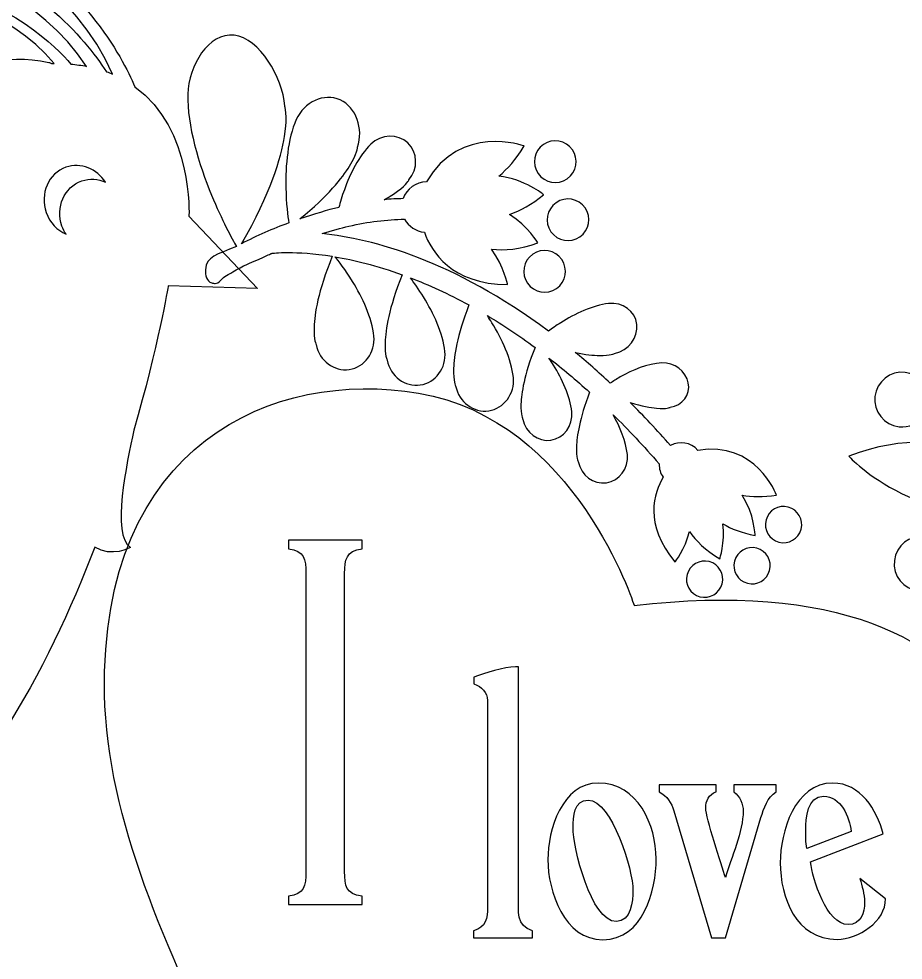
# Model space of a CAD drawing. Header units: millimetres. Extents: x -104 to 124, y -146 to 83.
# Drawn here: x -22.02 to 14.82, y -0.65 to 38.57 of the extents above; entities that cross this region are included whole.
import ezdxf

# ---------------------------------------------------------------- set-up
doc = ezdxf.new("R2010")
doc.units = ezdxf.units.MM
doc.header["$MEASUREMENT"] = 0
doc.layers.add('layer 1', color=7, linetype='Continuous')

msp = doc.modelspace()

# ---------------------------------------------------------------- linework, layer by layer
at = {"layer": 'layer 1', "color": 251}
msp.add_open_spline([(-104.4422, -145.6693), (-104.4422, -145.6693), (124.1578, -145.6693), (124.1578, -145.6693), (124.1578, -145.6693), (124.1578, -145.6693), (124.1578, 82.9307), (124.1578, 82.9307), (124.1578, 82.9307), (124.1578, 82.9307), (-104.4422, 82.9307), (-104.4422, 82.9307), (-104.4422, 82.9307), (-104.4422, 82.9307), (-104.4422, -145.6693), (-104.4422, -145.6693)], degree=3, knots=[0, 0, 0, 0, 0.2, 0.2, 0.2, 0.2, 0.4, 0.4, 0.4, 0.4, 0.6, 0.6, 0.6, 0.6, 1, 1, 1, 1], dxfattribs=at)
at = {"layer": 'layer 1', "color": 7}
for points, knots in [([(-73.9634, 27.3749), (-73.4714, 25.7599), (-70.213, 25.6), (-67.8699, 25.0797), (-67.8699, 25.0797), (-64.969, 24.4366), (-62.2748, 22.9277), (-60.0706, 20.5437), (-60.0706, 20.5437), (-58.0573, 18.3653), (-56.08, 15.4838), (-54.2181, 13.1671), (-54.2181, 13.1671), (-51.9486, 10.3428), (-49.524, 7.2196), (-46.5653, 5.0666), (-46.5653, 5.0666), (-31.0931, -6.1919), (-22.805, 6.2265), (-18.8528, 16.5633), (-18.8528, 16.5633), (-18.1377, 16.1121), (-17.3708, 16.5439), (-17.3708, 16.5439), (-17.3708, 16.5439), (-18.1804, 17.0826), (-17.5182, 20.0639), (-17.2283, 21.4284), (-17.2283, 21.4284), (-16.2147, 24.9248), (-15.7928, 27.4468), (-15.7928, 27.4468), (-15.7928, 27.4468), (-15.7928, 27.4468), (-12.0805, 27.3392), (-12.0805, 27.3392), (-12.0805, 27.3392), (-12.0805, 27.3392), (-14.9316, 30.352), (-14.9316, 30.352), (-14.9316, 30.352), (-14.9316, 30.352), (-14.7408, 33.958), (-17.1834, 35.7385), (-17.1834, 35.7385), (-18.2499, 38.2458), (-23.8682, 48.3568), (-43.5529, 43.0484), (-43.5529, 43.0484), (-48.3408, 41.7573), (-43.9289, 39.3901), (-37.0431, 42.9948), (-37.0431, 42.9948), (-31.9475, 45.6621), (-21.19, 43.1631), (-18.1109, 36.2624), (-18.1109, 36.2624), (-18.1934, 36.2977), (-18.2788, 36.3312), (-18.3663, 36.3626), (-18.3663, 36.3626), (-20.2297, 39.1933), (-26.8594, 46.3803), (-43.4248, 39.8184), (-43.4248, 39.8184), (-47.758, 38.1022), (-43.7402, 35.414), (-37.7959, 39.6593), (-37.7959, 39.6593), (-32.9861, 43.0951), (-23.0096, 42.3076), (-19.1953, 36.5866), (-19.1953, 36.5866), (-19.4056, 36.6272), (-19.6233, 36.661), (-19.8554, 36.6818), (-19.8554, 36.6818), (-21.0171, 38.0535), (-27.5636, 44.5654), (-40.9296, 35.7053), (-40.9296, 35.7053), (-44.1032, 33.6018), (-40.0149, 31.0529), (-36.4511, 35.8394), (-36.4511, 35.8394), (-33.0281, 40.4379), (-24.3621, 41.2468), (-20.5444, 36.7069), (-20.5444, 36.7069), (-20.5831, 36.707), (-20.6237, 36.7058), (-20.6629, 36.7051), (-20.6629, 36.7051), (-20.6974, 36.7231), (-20.731, 36.7429), (-20.7712, 36.7513), (-20.7712, 36.7513), (-22.6543, 37.1405), (-24.1191, 36.7263), (-25.6762, 35.3667), (-25.6762, 35.3667), (-25.9242, 35.1497), (-26.1793, 34.9134), (-26.441, 34.6706), (-26.441, 34.6706), (-28.5344, 32.7297), (-30.1685, 31.478), (-32.1441, 33.0648), (-32.1441, 33.0648), (-32.5017, 33.352), (-32.7138, 33.9157), (-32.6718, 34.4678), (-32.6718, 34.4678), (-32.6499, 34.7504), (-32.5416, 35.2658), (-32.0573, 35.5466), (-32.0573, 35.5466), (-31.5507, 35.8402), (-30.9319, 35.741), (-30.6511, 35.4813), (-30.6511, 35.4813), (-30.36, 35.2136), (-30.4553, 34.8298), (-30.5862, 34.5542), (-30.5862, 34.5542), (-30.6881, 34.3398), (-30.5964, 34.0826), (-30.3823, 33.9806), (-30.3823, 33.9806), (-30.1671, 33.8783), (-29.9103, 33.97), (-29.8083, 34.1845), (-29.8083, 34.1845), (-29.459, 34.9211), (-29.5554, 35.6422), (-30.0673, 36.1142), (-30.0673, 36.1142), (-30.6669, 36.6678), (-31.708, 36.7436), (-32.4887, 36.2913), (-32.4887, 36.2913), (-33.0923, 35.9418), (-33.4719, 35.3014), (-33.5298, 34.5334), (-33.5298, 34.5334), (-33.5929, 33.6978), (-33.2609, 32.8581), (-32.6827, 32.3935), (-32.6827, 32.3935), (-31.8738, 31.744), (-31.0945, 31.4854), (-30.3526, 31.4854), (-30.3526, 31.4854), (-28.6106, 31.4855), (-27.075, 32.9085), (-25.8561, 34.0392), (-25.8561, 34.0392), (-25.6004, 34.2759), (-25.3517, 34.507), (-25.1093, 34.7183), (-25.1093, 34.7183), (-24.5117, 35.2404), (-23.9406, 35.59), (-23.3514, 35.7985), (-23.3514, 35.7985), (-24.2767, 35.2094), (-25.2007, 34.3694), (-25.9256, 33.3781), (-25.9256, 33.3781), (-27.0474, 32.2707), (-31.001, 28.623), (-33.0796, 30.0292), (-33.0796, 30.0292), (-33.0796, 30.0292), (-32.4548, 28.654), (-30.7661, 28.4935), (-30.7661, 28.4935), (-33.3533, 27.5263), (-35.6623, 28.3792), (-35.6623, 28.3792), (-35.6623, 28.3792), (-34.1559, 24.3626), (-31.2868, 25.0797), (-31.2868, 25.0797), (-31.2868, 25.0797), (-32.0551, 24.1833), (-33.3347, 23.1242), (-34.4068, 22.7125), (-34.4068, 22.7125), (-37.6604, 21.4641), (-41.7523, 21.9223), (-44.8882, 23.4537), (-44.8882, 23.4537), (-45.6343, 23.8179), (-46.4259, 24.2559), (-47.1907, 24.7594), (-47.1907, 24.7594), (-47.7862, 25.3419), (-48.17, 25.8865), (-48.3877, 26.2417), (-48.3877, 26.2417), (-49.034, 27.297), (-49.3088, 28.4113), (-49.1056, 29.1504), (-49.1056, 29.1504), (-48.7948, 30.2822), (-48.1266, 30.9862), (-47.2239, 31.1333), (-47.2239, 31.1333), (-46.4157, 31.2642), (-45.5302, 30.921), (-45.1238, 30.3149), (-45.1238, 30.3149), (-44.9396, 30.0402), (-44.789, 29.6005), (-45.1189, 29.0625), (-45.1189, 29.0625), (-45.4684, 28.4928), (-46.0244, 28.3753), (-46.3938, 28.508), (-46.3938, 28.508), (-46.4026, 28.5108), (-46.409, 28.5175), (-46.4178, 28.5214), (-46.4178, 28.5214), (-46.0428, 28.6671), (-45.7764, 29.029), (-45.7764, 29.4552), (-45.7764, 29.4552), (-45.7764, 30.0098), (-46.2255, 30.4595), (-46.7808, 30.4595), (-46.7808, 30.4595), (-47.335, 30.4596), (-47.7848, 30.0098), (-47.7848, 29.4552), (-47.7848, 29.4552), (-47.7848, 29.3776), (-47.7746, 29.3035), (-47.7573, 29.2308), (-47.7573, 29.2308), (-47.7319, 28.5144), (-47.3375, 27.9326), (-46.6852, 27.698), (-46.6852, 27.698), (-45.8445, 27.3957), (-44.8998, 27.7728), (-44.3851, 28.6127), (-44.3851, 28.6127), (-43.9484, 29.3258), (-43.9572, 30.1209), (-44.4094, 30.7943), (-44.4094, 30.7943), (-45.0038, 31.6805), (-46.2192, 32.1694), (-47.3625, 31.9828), (-47.3625, 31.9828), (-48.5986, 31.7815), (-49.5363, 30.8324), (-49.9353, 29.3786), (-49.9353, 29.3786), (-50.1378, 28.6425), (-50.0137, 27.6976), (-49.6058, 26.7321), (-49.6058, 26.7321), (-49.9223, 27.0645), (-50.2087, 27.4108), (-50.4553, 27.7714), (-50.4553, 27.7714), (-51.8714, 29.8387), (-50.9944, 31.9514), (-49.8937, 33.958), (-49.8937, 33.958), (-49.0269, 35.5378), (-44.7523, 40.5807), (-47.2962, 42.2868), (-47.2962, 42.2868), (-48.9803, 43.4157), (-52.4185, 42.7979), (-54.1405, 40.3232), (-54.1405, 40.3232), (-54.8852, 39.2522), (-56.6794, 36.0458), (-56.5725, 34.7931), (-56.5725, 34.7931), (-57.6481, 38.3145), (-62.3556, 38.9438), (-64.1036, 36.8078), (-64.1036, 36.8078), (-65.1143, 35.5738), (-65.2141, 33.1241), (-64.3192, 31.6431), (-64.3192, 31.6431), (-65.7137, 32.499), (-69.2443, 33.3548), (-71.4202, 31.8587), (-71.4202, 31.8587), (-72.872, 30.8603), (-74.5766, 29.3885), (-73.9634, 27.3749)], [0, 0, 0, 0, 0.0131579, 0.0131579, 0.0131579, 0.0131579, 0.0263158, 0.0263158, 0.0263158, 0.0263158, 0.0394737, 0.0394737, 0.0394737, 0.0394737, 0.0526316, 0.0526316, 0.0526316, 0.0526316, 0.0657895, 0.0657895, 0.0657895, 0.0657895, 0.0789474, 0.0789474, 0.0789474, 0.0789474, 0.0921053, 0.0921053, 0.0921053, 0.0921053, 0.1052632, 0.1052632, 0.1052632, 0.1052632, 0.1184211, 0.1184211, 0.1184211, 0.1184211, 0.1315789, 0.1315789, 0.1315789, 0.131579, 0.1447368, 0.1447368, 0.1447368, 0.1447369, 0.1578947, 0.1578947, 0.1578947, 0.1578947, 0.1710526, 0.1710526, 0.1710526, 0.1710526, 0.1842105, 0.1842105, 0.1842105, 0.1842105, 0.1973684, 0.1973684, 0.1973684, 0.1973684, 0.2105263, 0.2105263, 0.2105263, 0.2105263, 0.2236842, 0.2236842, 0.2236842, 0.2236842, 0.2368421, 0.2368421, 0.2368421, 0.2368421, 0.25, 0.25, 0.25, 0.25, 0.2631579, 0.2631579, 0.2631579, 0.2631579, 0.2763158, 0.2763158, 0.2763158, 0.2763158, 0.2894737, 0.2894737, 0.2894737, 0.2894737, 0.3026316, 0.3026316, 0.3026316, 0.3026316, 0.3157895, 0.3157895, 0.3157895, 0.3157895, 0.3289474, 0.3289474, 0.3289474, 0.3289474, 0.3421053, 0.3421053, 0.3421053, 0.3421053, 0.3552632, 0.3552632, 0.3552632, 0.3552632, 0.3684211, 0.3684211, 0.3684211, 0.3684211, 0.3815789, 0.3815789, 0.3815789, 0.381579, 0.3947368, 0.3947368, 0.3947368, 0.3947369, 0.4078947, 0.4078947, 0.4078947, 0.4078947, 0.4210526, 0.4210526, 0.4210526, 0.4210526, 0.4342105, 0.4342105, 0.4342105, 0.4342105, 0.4473684, 0.4473684, 0.4473684, 0.4473684, 0.4605263, 0.4605263, 0.4605263, 0.4605263, 0.4736842, 0.4736842, 0.4736842, 0.4736842, 0.4868421, 0.4868421, 0.4868421, 0.4868421, 0.5, 0.5, 0.5, 0.5, 0.5131579, 0.5131579, 0.5131579, 0.5131579, 0.5263158, 0.5263158, 0.5263158, 0.5263158, 0.5394737, 0.5394737, 0.5394737, 0.5394737, 0.5526316, 0.5526316, 0.5526316, 0.5526316, 0.5657895, 0.5657895, 0.5657895, 0.5657895, 0.5789474, 0.5789474, 0.5789474, 0.5789474, 0.5921053, 0.5921053, 0.5921053, 0.5921053, 0.6052632, 0.6052632, 0.6052632, 0.6052632, 0.6184211, 0.6184211, 0.6184211, 0.6184211, 0.6315789, 0.6315789, 0.6315789, 0.631579, 0.6447368, 0.6447368, 0.6447368, 0.6447369, 0.6578947, 0.6578947, 0.6578947, 0.6578947, 0.6710526, 0.6710526, 0.6710526, 0.6710526, 0.6842105, 0.6842105, 0.6842105, 0.6842105, 0.6973684, 0.6973684, 0.6973684, 0.6973684, 0.7105263, 0.7105263, 0.7105263, 0.7105263, 0.7236842, 0.7236842, 0.7236842, 0.7236842, 0.7368421, 0.7368421, 0.7368421, 0.7368421, 0.75, 0.75, 0.75, 0.75, 0.7631579, 0.7631579, 0.7631579, 0.7631579, 0.7763158, 0.7763158, 0.7763158, 0.7763158, 0.7894737, 0.7894737, 0.7894737, 0.7894737, 0.8026316, 0.8026316, 0.8026316, 0.8026316, 0.8157895, 0.8157895, 0.8157895, 0.8157895, 0.8289474, 0.8289474, 0.8289474, 0.8289474, 0.8421053, 0.8421053, 0.8421053, 0.8421053, 0.8552632, 0.8552632, 0.8552632, 0.8552632, 0.8684211, 0.8684211, 0.8684211, 0.8684211, 0.8815789, 0.8815789, 0.8815789, 0.881579, 0.8947368, 0.8947368, 0.8947368, 0.8947369, 0.9078947, 0.9078947, 0.9078947, 0.9078947, 0.9210526, 0.9210526, 0.9210526, 0.9210526, 0.9342105, 0.9342105, 0.9342105, 0.9342105, 0.9473684, 0.9473684, 0.9473684, 0.9473684, 0.9605263, 0.9605263, 0.9605263, 0.9605263, 0.9736842, 0.9736842, 0.9736842, 0.9736842, 1, 1, 1, 1]), ([(-20.054, 32.3815), (-19.4384, 32.597), (-18.766, 32.3208), (-18.4058, 31.7585), (-18.4058, 31.7585), (-18.7152, 31.8971), (-19.0645, 31.9296), (-19.3993, 31.8128), (-19.3993, 31.8128), (-20.1281, 31.5574), (-20.4967, 30.7146), (-20.2219, 29.9293), (-20.2219, 29.9293), (-20.1792, 29.8066), (-20.1186, 29.6965), (-20.0526, 29.5921), (-20.0526, 29.5921), (-20.4184, 29.7572), (-20.7278, 30.0722), (-20.8767, 30.4976), (-20.8767, 30.4976), (-21.1515, 31.283), (-20.7835, 32.1268), (-20.054, 32.3815)], [0, 0, 0, 0, 0.1428571, 0.1428571, 0.1428571, 0.1428572, 0.2857143, 0.2857143, 0.2857143, 0.2857143, 0.4285714, 0.4285714, 0.4285714, 0.4285714, 0.5714286, 0.5714286, 0.5714286, 0.5714286, 0.7142857, 0.7142857, 0.7142857, 0.7142857, 1, 1, 1, 1]), ([(-7.7209, 1.6786), (-7.7209, 1.6786), (-10.783, 1.6786), (-10.783, 1.6786), (-10.783, 1.6786), (-10.783, 1.6786), (-10.783, 2.0172), (-10.783, 2.0172), (-10.783, 2.0172), (-10.1222, 2.1139), (-10.0577, 2.4522), (-10.0577, 3.0487), (-10.0577, 3.0487), (-10.0577, 3.0487), (-10.0577, 15.4584), (-10.0577, 15.4584), (-10.0577, 15.4584), (-10.0577, 16.0712), (-10.1223, 16.3932), (-10.783, 16.4899), (-10.783, 16.4899), (-10.783, 16.4899), (-10.783, 16.8449), (-10.783, 16.8449), (-10.783, 16.8449), (-10.783, 16.8449), (-7.7209, 16.8449), (-7.7209, 16.8449), (-7.7209, 16.8449), (-7.7209, 16.8449), (-7.7209, 16.49), (-7.7209, 16.49), (-7.7209, 16.49), (-8.3816, 16.3933), (-8.4458, 16.0549), (-8.4458, 15.4584), (-8.4458, 15.4584), (-8.4458, 15.4584), (-8.4458, 3.0488), (-8.4458, 3.0488), (-8.4458, 3.0488), (-8.4458, 2.4522), (-8.3979, 2.1138), (-7.7209, 2.0172), (-7.7209, 2.0172), (-7.7209, 2.0172), (-7.7209, 1.6786), (-7.7209, 1.6786)], [0, 0, 0, 0, 0.0769231, 0.0769231, 0.0769231, 0.0769231, 0.1538462, 0.1538462, 0.1538462, 0.1538462, 0.2307692, 0.2307692, 0.2307692, 0.2307692, 0.3076923, 0.3076923, 0.3076923, 0.3076923, 0.3846154, 0.3846154, 0.3846154, 0.3846154, 0.4615385, 0.4615385, 0.4615385, 0.4615385, 0.5384615, 0.5384615, 0.5384615, 0.5384615, 0.6153846, 0.6153846, 0.6153846, 0.6153846, 0.6923077, 0.6923077, 0.6923077, 0.6923077, 0.7692308, 0.7692308, 0.7692308, 0.7692308, 0.8461538, 0.8461538, 0.8461538, 0.8461539, 1, 1, 1, 1]), ([(-2.4934, 1.5766), (-2.4934, 1.5766), (-2.4934, 10.1667), (-2.4934, 10.1667), (-2.4934, 10.1667), (-2.4934, 10.5051), (-2.7354, 10.7629), (-3.0579, 10.8596), (-3.0579, 10.8596), (-3.0579, 10.8596), (-3.0579, 11.1499), (-3.0579, 11.1499), (-3.0579, 11.1499), (-2.6063, 11.3111), (-1.8006, 11.569), (-1.3331, 11.569), (-1.3331, 11.569), (-1.3331, 11.569), (-1.2044, 11.569), (-1.2044, 11.569), (-1.2044, 11.569), (-1.2044, 11.569), (-1.2044, 1.9795), (-1.2044, 1.9795), (-1.2044, 1.9795), (-1.2044, 1.4154), (-1.301, 0.7708), (-0.6241, 0.5771), (-0.6241, 0.5771), (-0.6241, 0.5771), (-0.624, 0.2872), (-0.624, 0.2872), (-0.624, 0.2872), (-0.624, 0.2872), (-3.0741, 0.2872), (-3.0741, 0.2872), (-3.0741, 0.2872), (-3.0741, 0.2872), (-3.0741, 0.5772), (-3.0741, 0.5772), (-3.0741, 0.5772), (-2.558, 0.7222), (-2.4934, 1.0929), (-2.4934, 1.5766)], [0, 0, 0, 0, 0.0833333, 0.0833333, 0.0833333, 0.0833333, 0.1666667, 0.1666667, 0.1666667, 0.1666667, 0.25, 0.25, 0.25, 0.25, 0.3333333, 0.3333333, 0.3333333, 0.3333333, 0.4166667, 0.4166667, 0.4166667, 0.4166667, 0.5, 0.5, 0.5, 0.5, 0.5833333, 0.5833333, 0.5833333, 0.5833333, 0.6666667, 0.6666667, 0.6666667, 0.6666667, 0.75, 0.75, 0.75, 0.75, 0.8333333, 0.8333333, 0.8333333, 0.8333333, 1, 1, 1, 1]), ([(2.3097, 0.2068), (0.6982, 0.2068), (0.0212, 2.2211), (0.0212, 3.5429), (0.0212, 3.5429), (0.0212, 4.7675), (0.6011, 6.7338), (2.1322, 6.7338), (2.1322, 6.7338), (3.76, 6.7339), (4.5339, 4.9773), (4.5339, 3.5751), (4.5339, 3.5751), (4.534, 2.2536), (3.9857, 0.2067), (2.3097, 0.2068)], [0, 0, 0, 0, 0.2, 0.2, 0.2, 0.2, 0.4, 0.4, 0.4, 0.4, 0.6, 0.6, 0.6, 0.6, 1, 1, 1, 1]), ([(12.5396, 0.835), (13.0553, 0.835), (13.2165, 1.3349), (13.2165, 1.7699), (13.2165, 1.7699), (13.2165, 2.0923), (13.1036, 2.4469), (13.0232, 2.7531), (13.0232, 2.7531), (13.0232, 2.7531), (14.0868, 1.9149), (14.0868, 1.9149), (14.0868, 1.9149), (14.1031, 0.9642), (12.9427, 0.2226), (12.0721, 0.2226), (12.0721, 0.2226), (10.3477, 0.2226), (9.7032, 1.9632), (9.7032, 3.4138), (9.7032, 3.4138), (9.7032, 4.6871), (10.2994, 6.7338), (11.895, 6.7338), (11.895, 6.7338), (13.039, 6.7339), (13.7322, 5.6056), (13.9898, 4.6224), (13.9898, 4.6224), (13.9898, 4.6224), (10.9605, 3.446), (10.9605, 3.446), (10.9605, 3.446), (11.0568, 2.7369), (11.6212, 0.835), (12.5396, 0.835)], [0, 0, 0, 0, 0.1, 0.1, 0.1, 0.1, 0.2, 0.2, 0.2, 0.2, 0.3, 0.3, 0.3, 0.3, 0.4, 0.4, 0.4, 0.4, 0.5, 0.5, 0.5, 0.5, 0.6, 0.6, 0.6, 0.6, 0.7, 0.7, 0.7, 0.7, 0.8, 0.8, 0.8, 0.8, 1, 1, 1, 1]), ([(6.5949, 5.6861), (6.5949, 5.3316), (7.2715, 3.3009), (7.4168, 2.8014), (7.4168, 2.8014), (7.6585, 3.5909), (8.158, 4.7516), (8.158, 5.5573), (8.158, 5.5573), (8.1581, 5.8635), (8.0289, 6.186), (7.771, 6.363), (7.771, 6.363), (7.771, 6.363), (7.771, 6.6531), (7.771, 6.6531), (7.771, 6.6531), (7.771, 6.6531), (9.5279, 6.6531), (9.5279, 6.6531), (9.5279, 6.6531), (9.5279, 6.6531), (9.5279, 6.3631), (9.5279, 6.3631), (9.5279, 6.3631), (9.1734, 6.1698), (9.0121, 5.654), (8.8995, 5.2994), (8.8995, 5.2994), (8.8995, 5.2994), (7.4168, 0.2872), (7.4168, 0.2872), (7.4168, 0.2872), (7.4168, 0.2872), (6.8366, 0.2872), (6.8366, 0.2872), (6.8366, 0.2872), (6.8366, 0.2872), (5.273, 5.5732), (5.273, 5.5732), (5.273, 5.5732), (5.1763, 5.9119), (4.983, 6.2018), (4.6605, 6.363), (4.6605, 6.363), (4.6605, 6.363), (4.6606, 6.6531), (4.6606, 6.6531), (4.6606, 6.6531), (4.6606, 6.6531), (7.0298, 6.6531), (7.0298, 6.6531), (7.0298, 6.6531), (7.0298, 6.6531), (7.0298, 6.3631), (7.0298, 6.3631), (7.0298, 6.3631), (6.7237, 6.2665), (6.5948, 5.9923), (6.5949, 5.6861)], [0, 0, 0, 0, 0.0625, 0.0625, 0.0625, 0.0625, 0.125, 0.125, 0.125, 0.125, 0.1875, 0.1875, 0.1875, 0.1875, 0.25, 0.25, 0.25, 0.25, 0.3125, 0.3125, 0.3125, 0.3125, 0.375, 0.375, 0.375, 0.375, 0.4375, 0.4375, 0.4375, 0.4375, 0.5, 0.5, 0.5, 0.5, 0.5625, 0.5625, 0.5625, 0.5625, 0.625, 0.625, 0.625, 0.625, 0.6875, 0.6875, 0.6875, 0.6875, 0.75, 0.75, 0.75, 0.75, 0.8125, 0.8125, 0.8125, 0.8125, 0.875, 0.875, 0.875, 0.875, 1, 1, 1, 1]), ([(3.567, 2.2694), (3.567, 3.0752), (2.6966, 6.0247), (1.6972, 6.0247), (1.6972, 6.0247), (1.1007, 6.0248), (1.0686, 5.3157), (1.0686, 4.8803), (1.0686, 4.8803), (1.0686, 4.0587), (1.8101, 0.9641), (2.8737, 0.9641), (2.8737, 0.9641), (3.4862, 0.9642), (3.5669, 1.8182), (3.567, 2.2694)], [0, 0, 0, 0, 0.2, 0.2, 0.2, 0.2, 0.4, 0.4, 0.4, 0.4, 0.6, 0.6, 0.6, 0.6, 1, 1, 1, 1]), ([(10.7668, 4.7837), (10.7668, 4.5259), (10.7506, 4.2517), (10.8151, 4.01), (10.8151, 4.01), (10.8151, 4.01), (12.6525, 4.7195), (12.6525, 4.7195), (12.6525, 4.7195), (12.5879, 5.3316), (12.2171, 6.186), (11.508, 6.186), (11.508, 6.186), (10.831, 6.186), (10.7668, 5.2673), (10.7668, 4.7837)], [0, 0, 0, 0, 0.2, 0.2, 0.2, 0.2, 0.4, 0.4, 0.4, 0.4, 0.6, 0.6, 0.6, 0.6, 1, 1, 1, 1])]:
    msp.add_open_spline(points, degree=3, knots=knots, dxfattribs=at)
at = {"layer": 'layer 1', "color": 254}
for points, knots in [([(-14.2458, 28.1143), (-14.2134, 28.6731), (-13.7647, 28.7327), (-12.9547, 29.0848), (-12.9547, 29.0848), (-13.1219, 29.3798), (-13.5678, 30.1928), (-13.9883, 31.2166), (-13.9883, 31.2166), (-14.5245, 32.5088), (-15.0061, 34.1284), (-14.98, 35.4263), (-14.98, 35.4263), (-14.951, 36.6078), (-14.1118, 38.0132), (-13.0485, 37.8838), (-13.0485, 37.8838), (-11.9874, 37.7529), (-11.0201, 36.128), (-10.9428, 34.9338), (-10.9428, 34.9338), (-10.9428, 34.9338), (-10.8017, 34.5906), (-10.9506, 33.6649), (-10.9506, 33.6649), (-11.1015, 32.7755), (-11.4977, 31.3253), (-12.7476, 29.1966), (-12.7476, 29.1966), (-12.1105, 29.5315), (-11.4311, 29.8221), (-10.7738, 30.0655), (-10.7738, 30.0655), (-10.8133, 30.3333), (-10.8825, 30.8769), (-10.8948, 31.526), (-10.8948, 31.526), (-10.916, 32.4471), (-10.8162, 33.5615), (-10.4627, 34.369), (-10.4627, 34.369), (-10.1367, 35.1025), (-9.3066, 35.4926), (-8.6339, 35.1899), (-8.6339, 35.1899), (-7.9629, 34.8866), (-7.65, 33.9824), (-7.9086, 33.2183), (-7.9086, 33.2183), (-7.9085, 33.2186), (-7.9036, 32.9745), (-8.2426, 32.4256), (-8.2426, 32.4256), (-8.5488, 31.9391), (-9.1235, 31.1926), (-10.3057, 30.2324), (-10.3057, 30.2324), (-9.7165, 30.4346), (-9.1602, 30.5961), (-8.6868, 30.7132), (-8.6868, 30.7132), (-8.6332, 30.9175), (-8.5587, 31.1711), (-8.4575, 31.4484), (-8.4575, 31.4484), (-8.2225, 32.1035), (-7.8444, 32.8634), (-7.3607, 33.3396), (-7.3607, 33.3396), (-6.9183, 33.7715), (-6.235, 33.788), (-5.8166, 33.3975), (-5.8166, 33.3975), (-5.3992, 33.0063), (-5.3721, 32.3254), (-5.7732, 31.8544), (-5.7732, 31.8544), (-5.7732, 31.8548), (-5.8367, 31.6812), (-6.2375, 31.3831), (-6.2375, 31.3831), (-6.3786, 31.2809), (-6.5631, 31.1609), (-6.7991, 31.0317), (-6.7991, 31.0317), (-6.5331, 31.0569), (-6.2706, 31.0706), (-6.0096, 31.0766), (-6.0096, 31.0766), (-5.866, 31.4819), (-5.4871, 31.7662), (-5.0423, 31.7761), (-5.0423, 31.7761), (-3.623, 34.2209), (-0.9708, 33.2715), (-0.9708, 33.2715), (-0.9708, 33.2715), (-1.2996, 32.7135), (-1.6591, 32.3074), (-2.0242, 32.0135), (-2.0242, 32.0135), (-0.9351, 31.8848), (-0.1577, 31.2409), (-0.1577, 31.2409), (-0.1577, 31.2409), (-0.6561, 30.83), (-1.1314, 30.5714), (-1.5741, 30.42), (-1.5741, 30.42), (-0.7983, 29.9202), (-0.3955, 29.2333), (-0.3955, 29.2333), (-0.3955, 29.2333), (-1.1504, 28.9663), (-1.7907, 28.907), (-2.3304, 28.9683), (-2.3304, 28.9683), (-1.7981, 28.2463), (-1.6598, 27.4927), (-1.6598, 27.4927), (-1.6598, 27.4927), (-4.0104, 27.5136), (-4.8376, 28.8682), (-5.1227, 29.675), (-5.1227, 29.675), (-5.4821, 29.711), (-5.7831, 29.9233), (-5.9454, 30.2232), (-5.9454, 30.2232), (-6.6925, 30.207), (-7.4634, 30.1142), (-8.268, 29.9283), (-8.268, 29.9283), (-8.6078, 29.8497), (-8.986, 29.7466), (-9.3804, 29.6266), (-9.3804, 29.6266), (-7.2912, 29.3928), (-3.9088, 28.5062), (0.0406, 25.558), (0.0406, 25.558), (0.1881, 25.6653), (0.3616, 25.7849), (0.5567, 25.9062), (0.5567, 25.9062), (1.1377, 26.27), (1.8902, 26.6305), (2.5446, 26.7099), (2.5446, 26.7099), (3.1409, 26.7787), (3.6573, 26.3867), (3.7257, 25.8382), (3.7257, 25.8382), (3.7924, 25.2911), (3.3895, 24.7516), (2.8004, 24.6267), (2.8004, 24.6267), (2.7997, 24.6275), (2.6451, 24.5311), (2.1629, 24.541), (2.1629, 24.541), (1.9209, 24.5477), (1.5946, 24.577), (1.1649, 24.6715), (1.1649, 24.6715), (1.644, 24.2754), (2.1297, 23.8478), (2.6218, 23.3878), (2.6218, 23.3878), (2.7422, 23.4693), (2.8804, 23.5581), (3.0367, 23.647), (3.0367, 23.647), (3.5342, 23.9335), (4.1847, 24.2062), (4.7639, 24.2369), (4.7639, 24.2369), (5.2917, 24.2624), (5.7774, 23.8852), (5.8713, 23.3969), (5.8713, 23.3969), (5.9634, 22.9101), (5.6363, 22.4582), (5.1174, 22.383), (5.1174, 22.383), (5.1167, 22.3838), (4.9844, 22.3083), (4.553, 22.3457), (4.553, 22.3457), (4.3018, 22.3697), (3.9434, 22.4296), (3.4551, 22.5813), (3.4551, 22.5813), (4.0083, 22.0285), (4.5667, 21.433), (5.1304, 20.7924), (5.1304, 20.7924), (5.5072, 21.0019), (5.9817, 20.9222), (6.2678, 20.5916), (6.2678, 20.5916), (8.6833, 21.0129), (9.5444, 18.7293), (9.5444, 18.7293), (9.5444, 18.7293), (8.9863, 18.6345), (8.5139, 18.6471), (8.1121, 18.7258), (8.1121, 18.7258), (8.64, 17.9282), (8.6515, 17.048), (8.6515, 17.048), (8.6515, 17.048), (8.0956, 17.1493), (7.657, 17.3214), (7.3071, 17.5316), (7.3071, 17.5316), (7.4115, 16.734), (7.1826, 16.0782), (7.1826, 16.0782), (7.1826, 16.0782), (6.5808, 16.4299), (6.1814, 16.8226), (5.9189, 17.2163), (5.9189, 17.2163), (5.738, 16.4564), (5.3139, 15.941), (5.3139, 15.941), (5.3139, 15.941), (4.0069, 17.5162), (4.4432, 18.8292), (4.8189, 19.4726), (4.8189, 19.4726), (4.7037, 19.6406), (4.6528, 19.8335), (4.6598, 20.0247), (4.6598, 20.0247), (4.0136, 20.7688), (3.3729, 21.4514), (2.7404, 22.0758), (2.7404, 22.0758), (3.0251, 21.5632), (3.2759, 20.9624), (3.3327, 20.4237), (3.3327, 20.4237), (3.3913, 19.8385), (2.9993, 19.3202), (2.4613, 19.2402), (2.4613, 19.2402), (1.9231, 19.1615), (1.4009, 19.5446), (1.2873, 20.1217), (1.2873, 20.1217), (1.2881, 20.1218), (1.1956, 20.2717), (1.2121, 20.7465), (1.2121, 20.7465), (1.2309, 21.1812), (1.3317, 21.8976), (1.7611, 23.0082), (1.7611, 23.0082), (1.1868, 23.5299), (0.622, 24.0027), (0.0667, 24.4362), (0.0667, 24.4362), (0.1302, 24.3424), (0.1958, 24.2429), (0.2618, 24.1349), (0.2618, 24.1349), (0.61, 23.572), (0.9514, 22.8402), (1.0192, 22.1989), (1.0192, 22.1989), (1.0785, 21.614), (0.6862, 21.0954), (0.1475, 21.0153), (0.1475, 21.0153), (-0.3897, 20.9367), (-0.913, 21.3201), (-1.0259, 21.8969), (-1.0259, 21.8969), (-1.0259, 21.8973), (-1.1176, 22.0468), (-1.101, 22.5217), (-1.101, 22.5217), (-1.0816, 22.9687), (-0.9758, 23.7141), (-0.5147, 24.8796), (-0.5147, 24.8796), (-1.1955, 25.3827), (-1.8581, 25.8191), (-2.4998, 26.2033), (-2.4998, 26.2033), (-2.4366, 26.1088), (-2.3721, 26.0099), (-2.3075, 25.9041), (-2.3075, 25.9041), (-1.8983, 25.2423), (-1.4965, 24.3826), (-1.4164, 23.6291), (-1.4164, 23.6291), (-1.3476, 22.9416), (-1.8087, 22.3322), (-2.4412, 22.2384), (-2.4412, 22.2384), (-3.0737, 22.1456), (-3.6869, 22.5961), (-3.8206, 23.2742), (-3.8206, 23.2742), (-3.8199, 23.2745), (-3.9282, 23.4502), (-3.9088, 24.0086), (-3.9088, 24.0086), (-3.8858, 24.5164), (-3.7694, 25.3524), (-3.2713, 26.6467), (-3.2713, 26.6467), (-4.1335, 27.1177), (-4.9481, 27.4877), (-5.7079, 27.7798), (-5.7079, 27.7798), (-5.5566, 27.5816), (-5.3576, 27.3053), (-5.1587, 26.9801), (-5.1587, 26.9801), (-4.7494, 26.3184), (-4.3476, 25.4586), (-4.2675, 24.7047), (-4.2675, 24.7047), (-4.1987, 24.0175), (-4.6598, 23.4082), (-5.2931, 23.3144), (-5.2931, 23.3144), (-5.9249, 23.2217), (-6.5387, 23.6724), (-6.6717, 24.3501), (-6.6717, 24.3501), (-6.671, 24.3506), (-6.7793, 24.5265), (-6.7599, 25.0846), (-6.7599, 25.0846), (-6.737, 25.6163), (-6.61, 26.5077), (-6.0494, 27.9079), (-6.0494, 27.9079), (-7.1148, 28.2932), (-8.0589, 28.5228), (-8.8494, 28.6558), (-8.8494, 28.6558), (-8.7115, 28.4879), (-8.4148, 28.1111), (-8.1174, 27.6257), (-8.1174, 27.6257), (-7.7085, 26.9639), (-7.3071, 26.1041), (-7.227, 25.3503), (-7.227, 25.3503), (-7.1582, 24.6631), (-7.6186, 24.0538), (-8.2515, 23.96), (-8.2515, 23.96), (-8.8833, 23.8673), (-9.4975, 24.318), (-9.6305, 24.9957), (-9.6305, 24.9957), (-9.6305, 24.9961), (-9.7384, 25.1721), (-9.7187, 25.7302), (-9.7187, 25.7302), (-9.6947, 26.2774), (-9.5642, 27.2023), (-8.9598, 28.6752), (-8.9598, 28.6752), (-10.5184, 28.925), (-11.449, 28.8011), (-11.4776, 28.7969), (-11.4776, 28.7969), (-11.5164, 28.7913), (-11.5471, 28.7658), (-11.6297, 28.7327), (-11.6297, 28.7327), (-13.1265, 28.0604), (-12.6548, 28.2836), (-13.4324, 27.8335), (-13.4324, 27.8335), (-13.5954, 27.739), (-13.6603, 27.5431), (-13.8395, 27.5431), (-13.8395, 27.5431), (-13.8857, 27.5431), (-13.933, 27.5509), (-13.9792, 27.5668), (-13.9792, 27.5668), (-14.2039, 27.6444), (-14.2596, 27.8768), (-14.2458, 28.1143)], [0, 0, 0, 0, 0.01, 0.01, 0.01, 0.01, 0.02, 0.02, 0.02, 0.02, 0.03, 0.03, 0.03, 0.03, 0.04, 0.04, 0.04, 0.04, 0.05, 0.05, 0.05, 0.05, 0.06, 0.06, 0.06, 0.06, 0.07, 0.07, 0.07, 0.07, 0.08, 0.08, 0.08, 0.08, 0.09, 0.09, 0.09, 0.09, 0.1, 0.1, 0.1, 0.1, 0.11, 0.11, 0.11, 0.11, 0.12, 0.12, 0.12, 0.12, 0.13, 0.13, 0.13, 0.13, 0.14, 0.14, 0.14, 0.14, 0.15, 0.15, 0.15, 0.15, 0.16, 0.16, 0.16, 0.16, 0.17, 0.17, 0.17, 0.17, 0.18, 0.18, 0.18, 0.18, 0.19, 0.19, 0.19, 0.19, 0.2, 0.2, 0.2, 0.2, 0.21, 0.21, 0.21, 0.21, 0.22, 0.22, 0.22, 0.22, 0.23, 0.23, 0.23, 0.23, 0.24, 0.24, 0.24, 0.24, 0.25, 0.25, 0.25, 0.25, 0.26, 0.26, 0.26, 0.26, 0.27, 0.27, 0.27, 0.27, 0.28, 0.28, 0.28, 0.28, 0.29, 0.29, 0.29, 0.29, 0.3, 0.3, 0.3, 0.3, 0.31, 0.31, 0.31, 0.31, 0.32, 0.32, 0.32, 0.32, 0.33, 0.33, 0.33, 0.33, 0.34, 0.34, 0.34, 0.34, 0.35, 0.35, 0.35, 0.35, 0.36, 0.36, 0.36, 0.36, 0.37, 0.37, 0.37, 0.37, 0.38, 0.38, 0.38, 0.38, 0.39, 0.39, 0.39, 0.39, 0.4, 0.4, 0.4, 0.4, 0.41, 0.41, 0.41, 0.41, 0.42, 0.42, 0.42, 0.42, 0.43, 0.43, 0.43, 0.43, 0.44, 0.44, 0.44, 0.44, 0.45, 0.45, 0.45, 0.45, 0.46, 0.46, 0.46, 0.46, 0.47, 0.47, 0.47, 0.47, 0.48, 0.48, 0.48, 0.48, 0.49, 0.49, 0.49, 0.49, 0.5, 0.5, 0.5, 0.5, 0.51, 0.51, 0.51, 0.51, 0.52, 0.52, 0.52, 0.52, 0.53, 0.53, 0.53, 0.53, 0.54, 0.54, 0.54, 0.54, 0.55, 0.55, 0.55, 0.55, 0.56, 0.56, 0.56, 0.56, 0.57, 0.57, 0.57, 0.57, 0.58, 0.58, 0.58, 0.58, 0.59, 0.59, 0.59, 0.59, 0.6, 0.6, 0.6, 0.6, 0.61, 0.61, 0.61, 0.61, 0.62, 0.62, 0.62, 0.62, 0.63, 0.63, 0.63, 0.63, 0.64, 0.64, 0.64, 0.64, 0.65, 0.65, 0.65, 0.65, 0.66, 0.66, 0.66, 0.66, 0.67, 0.67, 0.67, 0.67, 0.68, 0.68, 0.68, 0.68, 0.69, 0.69, 0.69, 0.69, 0.7, 0.7, 0.7, 0.7, 0.71, 0.71, 0.71, 0.71, 0.72, 0.72, 0.72, 0.72, 0.73, 0.73, 0.73, 0.73, 0.74, 0.74, 0.74, 0.74, 0.75, 0.75, 0.75, 0.75, 0.76, 0.76, 0.76, 0.76, 0.77, 0.77, 0.77, 0.77, 0.78, 0.78, 0.78, 0.78, 0.79, 0.79, 0.79, 0.79, 0.8, 0.8, 0.8, 0.8, 0.81, 0.81, 0.81, 0.81, 0.82, 0.82, 0.82, 0.82, 0.83, 0.83, 0.83, 0.83, 0.84, 0.84, 0.84, 0.84, 0.85, 0.85, 0.85, 0.85, 0.86, 0.86, 0.86, 0.86, 0.87, 0.87, 0.87, 0.87, 0.88, 0.88, 0.88, 0.88, 0.89, 0.89, 0.89, 0.89, 0.9, 0.9, 0.9, 0.9, 0.91, 0.91, 0.91, 0.91, 0.92, 0.92, 0.92, 0.92, 0.93, 0.93, 0.93, 0.93, 0.94, 0.94, 0.94, 0.94, 0.95, 0.95, 0.95, 0.95, 0.96, 0.96, 0.96, 0.96, 0.97, 0.97, 0.97, 0.97, 0.98, 0.98, 0.98, 0.98, 1, 1, 1, 1]), ([(29.3067, 25.7302), (29.911, 26.1723), (30.5463, 26.5218), (31.1418, 26.6908), (31.1418, 26.6908), (31.3105, 26.7396), (31.4833, 26.6785), (31.5895, 26.5518), (31.5895, 26.5518), (32.3364, 26.7748), (32.7727, 26.8273), (32.7727, 26.8273), (32.7727, 26.8273), (32.7727, 26.8273), (33.5658, 26.3737), (33.5658, 26.3737), (33.5658, 26.3737), (32.5741, 26.228), (31.6156, 25.95), (30.6896, 25.5803), (30.6896, 25.5803), (29.4887, 24.9602), (28.1728, 23.6707), (27.6119, 22.6759), (27.6119, 22.6759), (27.2687, 22.0666), (27.2803, 21.3339), (27.6423, 20.8523), (27.6423, 20.8523), (27.7408, 20.7208), (27.8613, 20.6185), (27.9965, 20.5405), (27.9965, 20.5405), (27.9143, 20.6834), (27.8737, 20.8516), (27.8941, 21.0277), (27.8941, 21.0277), (27.9041, 21.1124), (27.9301, 21.1903), (27.9633, 21.264), (27.9633, 21.264), (27.964, 21.3935), (28.0148, 21.5209), (28.1252, 21.6055), (28.1252, 21.6055), (28.5013, 21.8938), (28.9747, 21.9512), (29.3924, 21.7583), (29.3924, 21.7583), (29.8052, 21.5675), (30.0867, 21.1667), (30.1089, 20.7373), (30.1089, 20.7373), (30.1308, 20.3013), (29.8891, 19.8995), (29.4446, 19.6353), (29.4446, 19.6353), (29.4446, 19.6353), (29.3233, 19.5863), (29.3233, 19.5863), (29.3233, 19.5863), (29.0968, 19.533), (28.877, 19.5068), (28.6653, 19.5068), (28.6653, 19.5068), (27.9647, 19.5069), (27.3611, 19.794), (26.9536, 20.3355), (26.9536, 20.3355), (26.3819, 21.0972), (26.3462, 22.182), (26.8623, 23.0985), (26.8623, 23.0985), (26.9738, 23.2961), (27.111, 23.5028), (27.2658, 23.7123), (27.2658, 23.7123), (25.9073, 22.7676), (24.6627, 21.6613), (23.5514, 20.5204), (23.5514, 20.5204), (24.63, 20.3723), (31.0755, 19.2278), (30.5065, 13.0768), (30.5065, 13.0768), (30.5065, 13.0768), (23.0731, 13.8028), (23.3895, 20.3549), (23.3895, 20.3549), (22.6724, 19.6081), (22.0155, 18.8517), (21.4203, 18.1173), (21.4203, 18.1173), (22.6205, 17.5448), (26.0844, 15.3469), (24.88, 9.441), (24.88, 9.441), (24.8801, 9.4411), (19.7527, 11.636), (20.8058, 17.3411), (20.8058, 17.3411), (20.3701, 16.7757), (19.9774, 16.2341), (19.6282, 15.7328), (19.6282, 15.7328), (19.8343, 14.7264), (20.0745, 11.9757), (16.9369, 10.8017), (16.9369, 10.8017), (16.9369, 10.8017), (15.7773, 14.618), (19.1329, 15.9667), (19.1329, 15.9667), (19.1686, 16.0221), (19.2045, 16.0757), (19.2402, 16.1311), (19.2402, 16.1311), (18.6182, 16.1965), (17.5839, 16.2172), (16.7252, 15.9576), (16.7252, 15.9576), (16.7309, 15.8853), (16.7308, 15.8111), (16.7227, 15.7364), (16.7227, 15.7364), (16.6501, 15.1106), (16.0853, 14.6622), (15.4594, 14.7345), (15.4594, 14.7345), (14.834, 14.8068), (14.3856, 15.3716), (14.4579, 15.9974), (14.4579, 15.9974), (14.5303, 16.6229), (15.095, 17.0716), (15.7208, 16.9993), (15.7208, 16.9993), (15.9544, 16.9722), (16.1632, 16.8762), (16.329, 16.7344), (16.329, 16.7344), (17.8139, 17.2417), (19.606, 16.9538), (19.6998, 16.9383), (19.6998, 16.9383), (19.7224, 16.9345), (19.7397, 16.9217), (19.7612, 16.9143), (19.7612, 16.9143), (20.0872, 17.3899), (20.4149, 17.8403), (20.7423, 18.2714), (20.7423, 18.2714), (15.694, 16.9066), (12.5596, 20.3454), (12.5596, 20.3454), (12.5596, 20.3454), (17.156, 22.1376), (20.2435, 19.2853), (20.9455, 18.542), (20.9455, 18.542), (21.1516, 18.8077), (21.3575, 19.063), (21.5643, 19.3118), (21.5643, 19.3118), (20.9851, 19.6893), (18.312, 21.3674), (15.6834, 22.019), (15.6834, 22.019), (15.4479, 21.7097), (15.0633, 21.5261), (14.6495, 21.5734), (14.6495, 21.5734), (14.0237, 21.6458), (13.5752, 22.2112), (13.6476, 22.8367), (13.6476, 22.8367), (13.7192, 23.4619), (14.2847, 23.9102), (14.9105, 23.8382), (14.9105, 23.8382), (15.4418, 23.7769), (15.8418, 23.3581), (15.9068, 22.8501), (15.9068, 22.8501), (18.8635, 22.1164), (21.7593, 20.2191), (22.128, 19.9715), (22.128, 19.9715), (22.4607, 20.3511), (22.7916, 20.7081), (23.1207, 21.0467), (23.1207, 21.0467), (17.5384, 21.3414), (16.2176, 25.2413), (16.2176, 25.2413), (16.2176, 25.2413), (22.0218, 25.3228), (23.0925, 21.9431), (23.2593, 21.1878), (23.2593, 21.1878), (23.5557, 21.4884), (23.8506, 21.7777), (24.1427, 22.0472), (24.1427, 22.0472), (23.5734, 22.6191), (21.3371, 24.7911), (19.2885, 25.7764), (19.2885, 25.7764), (19.0515, 25.5458), (18.7201, 25.4155), (18.3653, 25.4564), (18.3653, 25.4564), (17.7395, 25.5285), (17.2918, 26.0939), (17.3641, 26.7194), (17.3641, 26.7194), (17.4357, 27.3449), (18.0016, 27.7932), (18.627, 27.7209), (18.627, 27.7209), (19.2162, 27.6533), (19.6427, 27.1459), (19.6296, 26.5638), (19.6296, 26.5638), (21.8875, 25.4861), (24.2362, 23.1793), (24.7848, 22.6219), (24.7848, 22.6219), (25.1182, 22.9101), (25.4462, 23.1743), (25.7694, 23.4244), (25.7694, 23.4244), (20.9519, 24.8194), (20.7906, 29.814), (20.7906, 29.814), (20.7906, 29.814), (25.6544, 28.5853), (25.8547, 24.1804), (25.8561, 23.4918), (25.8561, 23.4918), (26.4827, 23.9716), (27.0866, 24.3858), (27.6592, 24.7389), (27.6592, 24.7389), (26.8588, 25.4428), (24.9887, 27.2602), (24.0069, 29.5889), (24.0069, 29.5889), (23.9435, 29.5854), (23.8802, 29.5839), (23.8146, 29.5913), (23.8146, 29.5913), (23.1892, 29.6637), (22.7404, 30.2292), (22.8127, 30.8547), (22.8127, 30.8547), (22.8844, 31.4798), (23.4502, 31.9285), (24.0757, 31.8562), (24.0757, 31.8562), (24.7016, 31.7842), (25.1492, 31.2187), (25.0776, 30.5932), (25.0776, 30.5932), (25.0487, 30.3467), (24.9417, 30.1293), (24.7869, 29.959), (24.7869, 29.959), (25.8018, 27.5294), (27.9315, 25.6325), (28.4462, 25.1993), (28.4462, 25.1993), (28.5708, 25.2684), (28.6964, 25.3376), (28.817, 25.4014), (28.817, 25.4014), (24.5865, 28.665), (26.3853, 34.4406), (26.3853, 34.4406), (26.3853, 34.4406), (30.0634, 32.143), (29.6016, 27.3971), (29.3067, 25.7302)], [0, 0, 0, 0, 0.0138889, 0.0138889, 0.0138889, 0.0138889, 0.0277778, 0.0277778, 0.0277778, 0.0277778, 0.0416667, 0.0416667, 0.0416667, 0.0416667, 0.0555556, 0.0555556, 0.0555556, 0.0555556, 0.0694444, 0.0694444, 0.0694444, 0.0694445, 0.0833333, 0.0833333, 0.0833333, 0.0833333, 0.0972222, 0.0972222, 0.0972222, 0.0972222, 0.1111111, 0.1111111, 0.1111111, 0.1111111, 0.125, 0.125, 0.125, 0.125, 0.1388889, 0.1388889, 0.1388889, 0.1388889, 0.1527778, 0.1527778, 0.1527778, 0.1527778, 0.1666667, 0.1666667, 0.1666667, 0.1666667, 0.1805556, 0.1805556, 0.1805556, 0.1805556, 0.1944444, 0.1944444, 0.1944444, 0.1944445, 0.2083333, 0.2083333, 0.2083333, 0.2083333, 0.2222222, 0.2222222, 0.2222222, 0.2222222, 0.2361111, 0.2361111, 0.2361111, 0.2361111, 0.25, 0.25, 0.25, 0.25, 0.2638889, 0.2638889, 0.2638889, 0.2638889, 0.2777778, 0.2777778, 0.2777778, 0.2777778, 0.2916667, 0.2916667, 0.2916667, 0.2916667, 0.3055556, 0.3055556, 0.3055556, 0.3055556, 0.3194444, 0.3194444, 0.3194444, 0.3194445, 0.3333333, 0.3333333, 0.3333333, 0.3333333, 0.3472222, 0.3472222, 0.3472222, 0.3472222, 0.3611111, 0.3611111, 0.3611111, 0.3611111, 0.375, 0.375, 0.375, 0.375, 0.3888889, 0.3888889, 0.3888889, 0.3888889, 0.4027778, 0.4027778, 0.4027778, 0.4027778, 0.4166667, 0.4166667, 0.4166667, 0.4166667, 0.4305556, 0.4305556, 0.4305556, 0.4305556, 0.4444444, 0.4444444, 0.4444444, 0.4444445, 0.4583333, 0.4583333, 0.4583333, 0.4583333, 0.4722222, 0.4722222, 0.4722222, 0.4722222, 0.4861111, 0.4861111, 0.4861111, 0.4861111, 0.5, 0.5, 0.5, 0.5, 0.5138889, 0.5138889, 0.5138889, 0.5138889, 0.5277778, 0.5277778, 0.5277778, 0.5277778, 0.5416667, 0.5416667, 0.5416667, 0.5416667, 0.5555556, 0.5555556, 0.5555556, 0.5555556, 0.5694444, 0.5694444, 0.5694444, 0.5694445, 0.5833333, 0.5833333, 0.5833333, 0.5833333, 0.5972222, 0.5972222, 0.5972222, 0.5972222, 0.6111111, 0.6111111, 0.6111111, 0.6111111, 0.625, 0.625, 0.625, 0.625, 0.6388889, 0.6388889, 0.6388889, 0.6388889, 0.6527778, 0.6527778, 0.6527778, 0.6527778, 0.6666667, 0.6666667, 0.6666667, 0.6666667, 0.6805556, 0.6805556, 0.6805556, 0.6805556, 0.6944444, 0.6944444, 0.6944444, 0.6944445, 0.7083333, 0.7083333, 0.7083333, 0.7083333, 0.7222222, 0.7222222, 0.7222222, 0.7222222, 0.7361111, 0.7361111, 0.7361111, 0.7361111, 0.75, 0.75, 0.75, 0.75, 0.7638889, 0.7638889, 0.7638889, 0.7638889, 0.7777778, 0.7777778, 0.7777778, 0.7777778, 0.7916667, 0.7916667, 0.7916667, 0.7916667, 0.8055556, 0.8055556, 0.8055556, 0.8055556, 0.8194444, 0.8194444, 0.8194444, 0.8194445, 0.8333333, 0.8333333, 0.8333333, 0.8333333, 0.8472222, 0.8472222, 0.8472222, 0.8472222, 0.8611111, 0.8611111, 0.8611111, 0.8611111, 0.875, 0.875, 0.875, 0.875, 0.8888889, 0.8888889, 0.8888889, 0.8888889, 0.9027778, 0.9027778, 0.9027778, 0.9027778, 0.9166667, 0.9166667, 0.9166667, 0.9166667, 0.9305556, 0.9305556, 0.9305556, 0.9305556, 0.9444444, 0.9444444, 0.9444444, 0.9444445, 0.9583333, 0.9583333, 0.9583333, 0.9583333, 0.9722222, 0.9722222, 0.9722222, 0.9722222, 1, 1, 1, 1]), ([(0.8255, 31.9056), (0.4329, 31.6311), (-0.108, 31.7281), (-0.3817, 32.1208), (-0.3817, 32.1208), (-0.6564, 32.5131), (-0.5595, 33.0539), (-0.1665, 33.328), (-0.1665, 33.328), (0.2254, 33.6021), (0.7669, 33.5058), (1.0403, 33.1128), (1.0403, 33.1128), (1.3148, 32.7202), (1.2181, 32.1793), (0.8255, 31.9056)], [0, 0, 0, 0, 0.2, 0.2, 0.2, 0.2, 0.4, 0.4, 0.4, 0.4, 0.6, 0.6, 0.6, 0.6, 1, 1, 1, 1]), ([(1.3554, 29.4845), (0.9635, 29.21), (0.4216, 29.307), (0.1489, 29.6997), (0.1489, 29.6997), (-0.1252, 30.092), (-0.0296, 30.6331), (0.363, 30.9069), (0.363, 30.9069), (0.756, 31.1814), (1.2975, 31.0847), (1.5709, 30.6913), (1.5709, 30.6913), (1.8447, 30.299), (1.7487, 29.7586), (1.3554, 29.4845)], [0, 0, 0, 0, 0.2, 0.2, 0.2, 0.2, 0.4, 0.4, 0.4, 0.4, 0.6, 0.6, 0.6, 0.6, 1, 1, 1, 1]), ([(0.5969, 28.5433), (0.871, 28.1506), (0.7744, 27.6101), (0.381, 27.336), (0.381, 27.336), (-0.0116, 27.0627), (-0.5517, 27.1582), (-0.8262, 27.5516), (-0.8262, 27.5516), (-1.0996, 27.944), (-1.004, 28.485), (-0.611, 28.7592), (-0.611, 28.7592), (-0.2176, 29.0326), (0.3217, 28.9373), (0.5969, 28.5433)], [0, 0, 0, 0, 0.2, 0.2, 0.2, 0.2, 0.4, 0.4, 0.4, 0.4, 0.6, 0.6, 0.6, 0.6, 1, 1, 1, 1]), ([(9.1099, 17.6919), (9.2185, 18.0951), (9.6308, 18.3346), (10.0344, 18.2273), (10.0344, 18.2273), (10.4373, 18.1197), (10.6779, 17.7056), (10.5696, 17.3034), (10.5696, 17.3034), (10.4627, 16.8998), (10.0489, 16.6599), (9.6457, 16.7672), (9.6457, 16.7672), (9.2428, 16.8744), (9.0029, 17.2889), (9.1099, 17.6919)], [0, 0, 0, 0, 0.2, 0.2, 0.2, 0.2, 0.4, 0.4, 0.4, 0.4, 0.6, 0.6, 0.6, 0.6, 1, 1, 1, 1]), ([(8.7225, 16.514), (9.1247, 16.4067), (9.3652, 15.9925), (9.258, 15.5893), (9.258, 15.5893), (9.1501, 15.1864), (8.7362, 14.9468), (8.3337, 15.0544), (8.3337, 15.0544), (7.9302, 15.1614), (7.6909, 15.5755), (7.7985, 15.9784), (7.7985, 15.9784), (7.9044, 16.3813), (8.3192, 16.6215), (8.7225, 16.514)], [0, 0, 0, 0, 0.2, 0.2, 0.2, 0.2, 0.4, 0.4, 0.4, 0.4, 0.6, 0.6, 0.6, 0.6, 1, 1, 1, 1]), ([(6.7448, 15.9552), (7.148, 15.8475), (7.3886, 15.434), (7.281, 15.0308), (7.281, 15.0308), (7.1734, 14.6272), (6.7599, 14.3873), (6.3564, 14.4953), (6.3564, 14.4953), (5.9539, 14.6029), (5.7132, 15.0163), (5.8215, 15.4192), (5.8215, 15.4192), (5.9285, 15.8218), (6.3426, 16.0616), (6.7448, 15.9552)], [0, 0, 0, 0, 0.2, 0.2, 0.2, 0.2, 0.4, 0.4, 0.4, 0.4, 0.6, 0.6, 0.6, 0.6, 1, 1, 1, 1])]:
    msp.add_open_spline(points, degree=3, knots=knots, dxfattribs=at)
at = {"layer": 'layer 1', "color": 22}
msp.add_open_spline([(3.6163, 14.1224), (3.6163, 14.1224), (1.191, 21.862), (-5.3643, 22.9729), (-5.3643, 22.9729), (-11.4077, 23.9977), (-18.6507, 20.865), (-18.446, 10.427), (-18.446, 10.427), (-18.2414, -0.0112), (-8.2987, -11.5986), (-8.5337, -18.9541), (-8.5337, -18.9541), (-8.5337, -18.9541), (7.1734, -13.2211), (15.0897, -4.1152), (15.0897, -4.1152), (22.9652, 4.9453), (20.1733, 16.1184), (3.6163, 14.1224)], degree=3, knots=[0, 0, 0, 0, 0.1666667, 0.1666667, 0.1666667, 0.1666667, 0.3333333, 0.3333333, 0.3333333, 0.3333333, 0.5, 0.5, 0.5, 0.5, 0.6666667, 0.6666667, 0.6666667, 0.6666667, 1, 1, 1, 1], dxfattribs=at)

doc.saveas('drawing.dxf')
